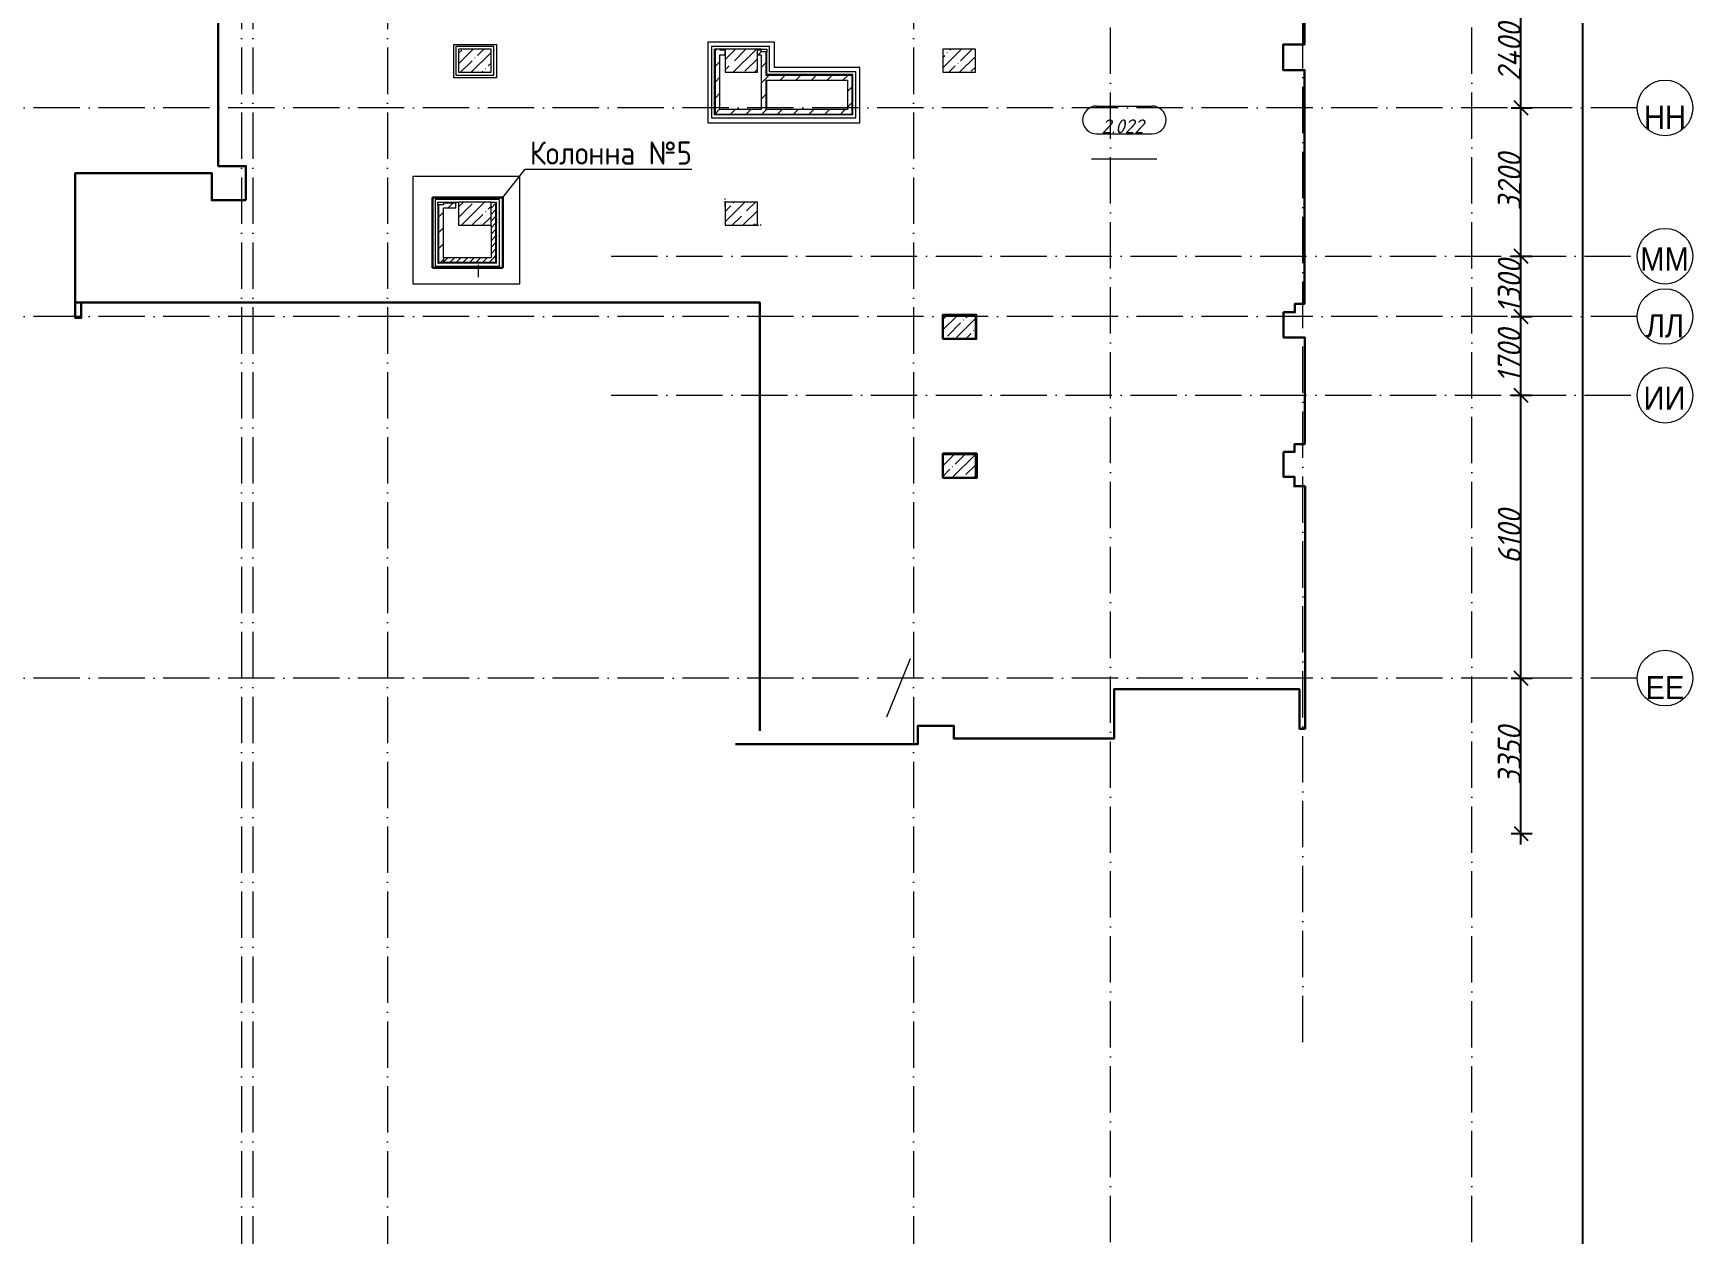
# Model space of a CAD drawing. Header units: millimetres. Extents: x 209 to 1046824, y -248937 to 510758.
# Drawn here: x 97781 to 133590, y 377586 to 403481 of the extents above; entities that cross this region are included whole.
import ezdxf

# ---------------------------------------------------------------- set-up
doc = ezdxf.new("R2010")
doc.units = ezdxf.units.MM
doc.linetypes.add('50_200_ШТРИХ_1Т_ш5_п1_п1_', pattern=[1400, 1000, -200, 0, -200])
for name, color, linetype, lineweight in [('A-ANNO-DIMS', 7, 'Continuous', 9), ('A-WALL', 7, 'Continuous', 5), ('A-WALL-FNSH-1', 7, 'Continuous', 5), ('A-WALL-IDEN', 7, 'Continuous', 9), ('I-WALL', 7, 'Continuous', 5), ('S-COLS', 7, 'Continuous', 9), ('S-COLS-1', 7, 'Continuous', 5), ('основной', 250, 'Continuous', 15), ('осново', 7, 'Continuous', 30), ('Размеры', 7, 'Continuous', 15)]:
    doc.layers.add(name, color=color, linetype=linetype, lineweight=lineweight)
for name, color, linetype, lineweight, true_color in [('A-AREA-IDEN-1', 7, 'Continuous', 9, 0xaaaaaa), ('A-DETL-7', 7, 'Continuous', 20, 0x01a6fe), ('I-WALL-15', 7, 'Continuous', 5, 0x787878), ('Оси-1', 7, 'Continuous', 20, 0xaaaaaa), ('Оси-2', 7, 'Continuous', 9, 0xaaaaaa), ('Оси-3', 7, '50_200_ШТРИХ_1Т_ш5_п1_п1_', 9, 0xaaaaaa)]:
    doc.layers.add(name, color=color, linetype=linetype, lineweight=lineweight, true_color=true_color)
doc.styles.add('Arial', font='arial.ttf', dxfattribs={"width": 0.9, "height": 500})
doc.styles.add('ISOCPEUR_I', font='isocpeui.ttf', dxfattribs={"height": 300})
doc.styles.add('ISOCPEUR_I_1', font='isocpeui.ttf', dxfattribs={"width": 0.9, "height": 500})
doc.styles.add('СПДС', font='isocpeur.ttf', dxfattribs={"width": 0.9})
doc.dimstyles.new('ISO-2_5_0_9К_БОЛЬШОЙ', dxfattribs={"dimscale": 304.8, "dimtxt": 497.990588, "dimasz": 0.984252, "dimexe": 0.787402, "dimexo": 0, "dimgap": 0, "dimtad": 1, "dimdec": 0, "dimzin": 0, "dimdsep": 46, "dimtxsty": 'ISOCPEUR_I_1', "dimblk1": 'OBLIQUE', "dimblk2": 'OBLIQUE', "dimsah": 1, "dimcen": 0.09, "dimdle": 0.787402, "dimazin": 0, "dimtfac": 1, "dimtdec": 4, "dimtix": 1, "dimtmove": 0, "dimatfit": 3, "dimfxl": 1, "dimtvp": 1, "dimtolj": 1, "dimtzin": 0, "dimarcsym": 2})
pattern_1 = [(0, (24159.54, 332757.03), (406.4, 101.6), [6.706, -298.094, 6.706, -298.094, -1625.6]), (0, (24159.54, 332757.03), (406.4, 101.6), [-609.6, 6.706, -602.894, 6.706, -298.094, -711.2]), (0, (24159.54, 332757.03), (406.4, 101.6), [-1524, 6.706, -196.494, 6.706, -501.294]), (120, (24311.94, 332807.83), (-291.18818, 301.15272), [6.706, -298.094, 6.706, -298.094, -1625.6]), (120, (24311.94, 332807.83), (-291.18818, 301.15272), [-609.6, 6.706, -602.894, 6.706, -298.094, -711.2]), (120, (24311.94, 332807.83), (-291.18818, 301.15272), [-1524, 6.706, -196.494, 6.706, -501.294]), (240, (24362.74, 333011.03), (-115.21182, -402.75272), [6.706, -298.094, 6.706, -298.094, -1625.6]), (240, (24362.74, 333011.03), (-115.21182, -402.75272), [-609.6, 6.706, -602.894, 6.706, -298.094, -711.2]), (240, (24362.74, 333011.03), (-115.21182, -402.75272), [-1524, 6.706, -196.494, 6.706, -501.294])]
pattern_2 = [(45, (24159.54, 332757.03), (-70.71068, 70.71068), [])]
pattern_3 = [(45, (24159.54, 332757.03), (-169.70563, 169.70563), [])]

# ---------------------------------------------------------------- blocks, each defined once
blk = doc.blocks.new('BSC_Колонна _Прямоугольная - 500х700-V304-АИ_План этажа_Стены_2')
at = {"layer": 'S-COLS-1'}
h = blk.add_hatch(dxfattribs=at)
h.set_pattern_fill('FP_173', color=256, style=0, pattern_type=2)
h.set_pattern_definition([(315, (-64381.04, 93600), (228.0985, 228.0985), []), (315, (-64381.04, 93371.9), (228.0985, 228.0985), [403.225, -80.645, 6.706, -73.939])])
h.paths.add_polyline_path([(-250, 350), (-250, -350), (250, -350), (250, 350), (223, 350)])
for p, q in [((250, 350), (-250, 350)), ((-250, 350), (-250, -350)), ((250, -350), (250, 350)), ((-250, -350), (250, -350))]:
    blk.add_line(p, q, dxfattribs=at)
blk = doc.blocks.new('BSC_Колонна _Прямоугольная - 500х700-V305-АИ_План этажа_Стены_2')
at = {"layer": 'S-COLS-1'}
h = blk.add_hatch(dxfattribs=at)
h.set_pattern_fill('FP_174', color=256, style=0, pattern_type=2)
h.set_pattern_definition([(315, (-70131.04, 93600), (228.0985, 228.0985), []), (315, (-70131.04, 93371.9), (228.0985, 228.0985), [403.225, -80.645, 6.706, -73.939])])
h.paths.add_polyline_path([(-250, 350), (-250, -350), (250, -350), (250, 350), (168, 350)])
for p, q in [((250, 350), (-250, 350)), ((-250, 350), (-250, -350)), ((250, -350), (250, 350)), ((-250, -350), (250, -350))]:
    blk.add_line(p, q, dxfattribs=at)
blk = doc.blocks.new('BSC_Колонна _Прямоугольная - 500х700-V316-АИ_План этажа_Стены_2')
at = {"layer": 'S-COLS-1'}
h = blk.add_hatch(dxfattribs=at)
h.set_pattern_fill('FP_185', color=256, style=0, pattern_type=2)
h.set_pattern_definition([(315, (-61381.04, 93600), (228.0985, 228.0985), []), (315, (-61381.04, 93371.9), (228.0985, 228.0985), [403.225, -80.645, 6.706, -73.939])])
h.paths.add_polyline_path([(-250, 350), (-250, -350), (250, -350), (250, 350)])
for p, q in [((250, 350), (-250, 350)), ((-250, 350), (-250, -350)), ((250, -350), (250, 350)), ((-250, -350), (250, -350))]:
    blk.add_line(p, q, dxfattribs=at)
blk = doc.blocks.new('BSC_Колонна _Прямоугольная - 500х700-V357-АИ_План этажа_Стены_2')
at = {"layer": 'S-COLS-1'}
h = blk.add_hatch(dxfattribs=at)
h.set_pattern_fill('FP_216', color=256, style=0, pattern_type=2)
h.set_pattern_definition([(315, (-66830.7, 83150), (228.0985, 228.0985), []), (315, (-66830.7, 82921.9), (228.0985, 228.0985), [403.225, -80.645, 6.706, -73.939])])
h.paths.add_polyline_path([(-250, 350), (-250, -350), (250, -350), (250, 350)])
for p, q in [((250, 350), (-250, 350)), ((-250, 350), (-250, -350)), ((250, -350), (250, 350)), ((-250, -350), (250, -350))]:
    blk.add_line(p, q, dxfattribs=at)
blk = doc.blocks.new('BSC_Колонна _Прямоугольная - 500х700-V359-АИ_План этажа_Стены_2')
at = {"layer": 'S-COLS-1'}
h = blk.add_hatch(dxfattribs=at)
h.set_pattern_fill('FP_218', color=256, style=0, pattern_type=2)
h.set_pattern_definition([(315, (-70130.7, 83150), (228.0985, 228.0985), []), (315, (-70130.7, 82921.9), (228.0985, 228.0985), [403.225, -80.645, 6.706, -73.939])])
h.paths.add_polyline_path([(-250, 115), (-250, -350), (250, -350), (250, 350), (-250, 350)])
for p, q in [((250, 350), (-250, 350)), ((-250, 350), (-250, -350)), ((250, -350), (250, 350)), ((-250, -350), (250, -350))]:
    blk.add_line(p, q, dxfattribs=at)
blk = doc.blocks.new('BSC_Колонна _Прямоугольная - 500х700-V360-АИ_План этажа_Стены_2')
at = {"layer": 'S-COLS-1'}
h = blk.add_hatch(dxfattribs=at)
h.set_pattern_fill('FP_219', color=256, style=0, pattern_type=2)
h.set_pattern_definition([(315, (-70130.7, 88900), (228.0985, 228.0985), []), (315, (-70130.7, 88671.9), (228.0985, 228.0985), [403.225, -80.645, 6.706, -73.939])])
h.paths.add_polyline_path([(-250, 350), (-250, -350), (250, -350), (250, 350), (169, 350)])
for p, q in [((250, 350), (-250, 350)), ((-250, 350), (-250, -350)), ((250, -350), (250, 350)), ((-250, -350), (250, -350))]:
    blk.add_line(p, q, dxfattribs=at)
blk = doc.blocks.new('AAR_СКБ_Марка_помещения_1_5 ммп - Номер _ Площадь-27962135-АИ_План этажа_Стены_2')
at = {"layer": 'A-AREA-IDEN-1'}
for p, q in [((-2.99, 3), (3.01, 3)), ((-2.99, 0), (3.01, 0)), ((-3.53, -2.69), (3.53, -2.69))]:
    blk.add_line(p, q, dxfattribs=at)
for centre, start, end in [((-2.99, 1.5), 90, 270), ((3.01, 1.5), 270, 90)]:
    blk.add_arc(centre, 1.5, start, end, dxfattribs=at)
blk = doc.blocks.new('Ось сетки - Круг_Ø6_00__ISO-2_5_0_9K_-17386508-АИ_План этажа_Стены_3')
at = {"layer": 'Оси-1'}
blk.add_circle((0, 0), 3, dxfattribs=at)
blk = doc.blocks.new('_Oblique')
at = {"color": 0, "linetype": 'ByBlock', "lineweight": -2}
blk.add_line((-0.5, -0.5), (0.5, 0.5), dxfattribs=at)
blk = doc.blocks.new('*D1468')
at = {"layer": 'A-ANNO-DIMS', "color": 0, "lineweight": -2, "transparency": 16777216}
for p, q in [((131221, 332231), (131221, 420111)), ((131009, 419871), (131461, 419871)), ((131009, 332471), (131461, 332471))]:
    blk.add_line(p, q, dxfattribs=at)
at = {"layer": 'Defpoints', "color": 0, "lineweight": 30, "transparency": 16777216}
for p in [(131009, 419871), (131221, 419871), (131009, 332471)]:
    blk.add_point(p, dxfattribs=at)
at = {"layer": 'A-ANNO-DIMS', "color": 0, "lineweight": -2, "transparency": 16777216, "xscale": 300, "yscale": 300, "zscale": 300}
for p, rotation in [((131221, 419871), 90), ((131221, 332471), 270)]:
    blk.add_blockref('_Oblique', p, dxfattribs=dict(at, rotation=rotation))
at = {"layer": 'A-ANNO-DIMS', "color": 0, "transparency": 16777216, "insert": (130968, 376171), "char_height": 500, "width": 1942.16, "attachment_point": 5, "rotation": 90, "style": 'ISOCPEUR_I_1'}
blk.add_mtext('\\A1;87400', dxfattribs=at)
blk = doc.blocks.new('*D1469')
at = {"layer": 'A-ANNO-DIMS', "color": 0, "lineweight": -2, "transparency": 16777216}
for p, q in [((129883, 385981), (129883, 389811)), ((129671, 389571), (130123, 389571)), ((129671, 386221), (130123, 386221))]:
    blk.add_line(p, q, dxfattribs=at)
at = {"layer": 'Defpoints', "color": 0, "lineweight": 30, "transparency": 16777216}
for p in [(129671, 389571), (129883, 389571), (129671, 386221)]:
    blk.add_point(p, dxfattribs=at)
at = {"layer": 'A-ANNO-DIMS', "color": 0, "lineweight": -2, "transparency": 16777216, "xscale": 300, "yscale": 300, "zscale": 300}
for p, rotation in [((129883, 389571), 90), ((129883, 386221), 270)]:
    blk.add_blockref('_Oblique', p, dxfattribs=dict(at, rotation=rotation))
at = {"layer": 'A-ANNO-DIMS', "color": 0, "transparency": 16777216, "insert": (129633, 387896), "char_height": 500, "width": 1516.96, "attachment_point": 5, "rotation": 90, "style": 'ISOCPEUR_I_1'}
blk.add_mtext('\\A1;3350', dxfattribs=at)
blk = doc.blocks.new('*D1470')
at = {"layer": 'A-ANNO-DIMS', "color": 0, "lineweight": -2, "transparency": 16777216}
for p, q in [((129883, 389331), (129883, 395911)), ((129671, 395671), (130123, 395671)), ((129671, 389571), (130123, 389571))]:
    blk.add_line(p, q, dxfattribs=at)
at = {"layer": 'Defpoints', "color": 0, "lineweight": 30, "transparency": 16777216}
for p in [(129671, 395671), (129883, 395671), (129671, 389571)]:
    blk.add_point(p, dxfattribs=at)
at = {"layer": 'A-ANNO-DIMS', "color": 0, "lineweight": -2, "transparency": 16777216, "xscale": 300, "yscale": 300, "zscale": 300}
for p, rotation in [((129883, 395671), 90), ((129883, 389571), 270)]:
    blk.add_blockref('_Oblique', p, dxfattribs=dict(at, rotation=rotation))
at = {"layer": 'A-ANNO-DIMS', "color": 0, "transparency": 16777216, "insert": (129633, 392621), "char_height": 500, "width": 1402.04, "attachment_point": 5, "rotation": 90, "style": 'ISOCPEUR_I_1'}
blk.add_mtext('\\A1;6100', dxfattribs=at)
blk = doc.blocks.new('*D1471')
at = {"layer": 'A-ANNO-DIMS', "color": 0, "lineweight": -2, "transparency": 16777216}
for p, q in [((129883, 395431), (129883, 397611)), ((129671, 397371), (130123, 397371)), ((129671, 395671), (130123, 395671))]:
    blk.add_line(p, q, dxfattribs=at)
at = {"layer": 'Defpoints', "color": 0, "lineweight": 30, "transparency": 16777216}
for p in [(129671, 397371), (129883, 397371), (129671, 395671)]:
    blk.add_point(p, dxfattribs=at)
at = {"layer": 'A-ANNO-DIMS', "color": 0, "lineweight": -2, "transparency": 16777216, "xscale": 300, "yscale": 300, "zscale": 300}
for p, rotation in [((129883, 397371), 90), ((129883, 395671), 270)]:
    blk.add_blockref('_Oblique', p, dxfattribs=dict(at, rotation=rotation))
at = {"layer": 'A-ANNO-DIMS', "color": 0, "transparency": 16777216, "insert": (129630, 396521), "char_height": 500, "width": 1402.04, "attachment_point": 5, "rotation": 90, "style": 'ISOCPEUR_I_1'}
blk.add_mtext('\\A1;1700', dxfattribs=at)
blk = doc.blocks.new('*D1472')
at = {"layer": 'A-ANNO-DIMS', "color": 0, "lineweight": -2, "transparency": 16777216}
for p, q in [((129671, 398671), (130123, 398671)), ((129883, 397131), (129883, 398911)), ((129671, 397371), (130123, 397371))]:
    blk.add_line(p, q, dxfattribs=at)
at = {"layer": 'Defpoints', "color": 0, "lineweight": 30, "transparency": 16777216}
for p in [(129671, 398671), (129883, 398671), (129671, 397371)]:
    blk.add_point(p, dxfattribs=at)
at = {"layer": 'A-ANNO-DIMS', "color": 0, "lineweight": -2, "transparency": 16777216, "xscale": 300, "yscale": 300, "zscale": 300}
for p, rotation in [((129883, 398671), 90), ((129883, 397371), 270)]:
    blk.add_blockref('_Oblique', p, dxfattribs=dict(at, rotation=rotation))
at = {"layer": 'A-ANNO-DIMS', "color": 0, "transparency": 16777216, "insert": (129633, 398021), "char_height": 500, "width": 1402.04, "attachment_point": 5, "rotation": 90, "style": 'ISOCPEUR_I_1'}
blk.add_mtext('\\A1;1300', dxfattribs=at)
blk = doc.blocks.new('*D1473')
at = {"layer": 'A-ANNO-DIMS', "color": 0, "lineweight": -2, "transparency": 16777216}
for p, q in [((129671, 401871), (130123, 401871)), ((129883, 398431), (129883, 402111)), ((129671, 398671), (130123, 398671))]:
    blk.add_line(p, q, dxfattribs=at)
at = {"layer": 'Defpoints', "color": 0, "lineweight": 30, "transparency": 16777216}
for p in [(129671, 401871), (129883, 401871), (129671, 398671)]:
    blk.add_point(p, dxfattribs=at)
at = {"layer": 'A-ANNO-DIMS', "color": 0, "lineweight": -2, "transparency": 16777216, "xscale": 300, "yscale": 300, "zscale": 300}
for p, rotation in [((129883, 401871), 90), ((129883, 398671), 270)]:
    blk.add_blockref('_Oblique', p, dxfattribs=dict(at, rotation=rotation))
at = {"layer": 'A-ANNO-DIMS', "color": 0, "transparency": 16777216, "insert": (129633, 400271), "char_height": 500, "width": 1516.96, "attachment_point": 5, "rotation": 90, "style": 'ISOCPEUR_I_1'}
blk.add_mtext('\\A1;3200', dxfattribs=at)
blk = doc.blocks.new('*D1474')
at = {"layer": 'A-ANNO-DIMS', "color": 0, "lineweight": -2, "transparency": 16777216}
for p, q in [((129883, 401631), (129883, 404511)), ((129671, 404271), (130123, 404271)), ((129671, 401871), (130123, 401871))]:
    blk.add_line(p, q, dxfattribs=at)
at = {"layer": 'Defpoints', "color": 0, "lineweight": 30, "transparency": 16777216}
for p in [(129671, 404271), (129883, 404271), (129671, 401871)]:
    blk.add_point(p, dxfattribs=at)
at = {"layer": 'A-ANNO-DIMS', "color": 0, "lineweight": -2, "transparency": 16777216, "xscale": 300, "yscale": 300, "zscale": 300}
for p, rotation in [((129883, 404271), 90), ((129883, 401871), 270)]:
    blk.add_blockref('_Oblique', p, dxfattribs=dict(at, rotation=rotation))
at = {"layer": 'A-ANNO-DIMS', "color": 0, "transparency": 16777216, "insert": (129633, 403071), "char_height": 500, "width": 1562.92, "attachment_point": 5, "rotation": 90, "style": 'ISOCPEUR_I_1'}
blk.add_mtext('\\A1;2400', dxfattribs=at)

msp = doc.modelspace()

# ---------------------------------------------------------------- hatches: boundary and pattern name
at = {"layer": 'I-WALL'}
h = msp.add_hatch(dxfattribs=at)
h.set_pattern_fill('FP_5', color=256, style=0, pattern_type=2)
h.set_pattern_definition(pattern_3)
h.paths.add_polyline_path([(112599.5, 401737.7), (112599.5, 403137.7), (112499.5, 403137.7), (112499.5, 401737.7)])
h = msp.add_hatch(dxfattribs=at)
h.set_pattern_fill('FP_5', color=256, style=0, pattern_type=2)
h.set_pattern_definition(pattern_3)
h.paths.add_polyline_path([(112599.5, 403017.7), (112708.5, 403017.7), (112708.5, 403117.7), (112599.5, 403117.7), (112599.5, 403056.4)])
h = msp.add_hatch(dxfattribs=at)
h.set_pattern_fill('FP_5', color=256, style=0, pattern_type=2)
h.set_pattern_definition(pattern_3)
h.paths.add_polyline_path([(113489.5, 403017.7), (113489.5, 403117.7), (113409.5, 403117.7), (113409.5, 403017.7)])
h = msp.add_hatch(dxfattribs=at)
h.set_pattern_fill('FP_5', color=256, style=0, pattern_type=2)
h.set_pattern_definition(pattern_3)
h.paths.add_polyline_path([(113589.5, 401737.7), (113589.5, 403077.7), (113489.5, 403077.7), (113489.5, 401737.7)])
h = msp.add_hatch(dxfattribs=at)
h.set_pattern_fill('FP_5', color=256, style=0, pattern_type=2)
h.set_pattern_definition(pattern_3)
h.paths.add_polyline_path([(115349.5, 402468.1), (115349.5, 402568.1), (113589.5, 402568.1), (113589.5, 402468.1), (113897.7, 402468.1)])
h = msp.add_hatch(dxfattribs=at)
h.set_pattern_fill('FP_5', color=256, style=0, pattern_type=2)
h.set_pattern_definition(pattern_3)
h.paths.add_polyline_path([(115449.5, 401837.7), (115449.5, 402568.1), (115349.5, 402568.1), (115349.5, 401837.7)])
h = msp.add_hatch(dxfattribs=at)
h.set_pattern_fill('FP_5', color=256, style=0, pattern_type=2)
h.set_pattern_definition(pattern_3)
h.paths.add_polyline_path([(113489.5, 401737.7), (113489.5, 401837.7), (112599.5, 401837.7), (112599.5, 401737.7), (113059.7, 401737.7)])
h = msp.add_hatch(dxfattribs=at)
h.set_pattern_fill('FP_5', color=256, style=0, pattern_type=2)
h.set_pattern_definition(pattern_3)
h.paths.add_polyline_path([(115449.5, 401737.7), (115449.5, 401837.7), (113589.5, 401837.7), (113589.5, 401737.7), (113897.7, 401737.7)])
h = msp.add_hatch(dxfattribs=at)
h.set_pattern_fill('FP_5', color=256, style=0, pattern_type=2)
h.set_pattern_definition(pattern_3)
h.paths.add_polyline_path([(106534.5, 398537.7), (106634.5, 398537.7), (106634.5, 399777.7), (106534.5, 399777.7)])
h = msp.add_hatch(dxfattribs=at)
h.set_pattern_fill('FP_5', color=256, style=0, pattern_type=2)
h.set_pattern_definition(pattern_3)
h.paths.add_polyline_path([(106634.5, 399717.7), (106899.5, 399717.7), (106899.5, 399817.7), (106634.5, 399817.7), (106634.5, 399777.7)])
h = msp.add_hatch(dxfattribs=at)
h.set_pattern_fill('FP_4', color=256, style=0, pattern_type=2)
h.set_pattern_definition(pattern_2)
h.paths.add_polyline_path([(107759.5, 398637.7), (107759.5, 399837.7), (107659.5, 399837.7), (107659.5, 398637.7)])
h = msp.add_hatch(dxfattribs=at)
h.set_pattern_fill('FP_4', color=256, style=0, pattern_type=2)
h.set_pattern_definition(pattern_2)
h.paths.add_polyline_path([(106634.5, 398537.7), (107759.5, 398537.7), (107759.5, 398637.7), (106634.5, 398637.7)])
at = {"layer": 'I-WALL-15'}
h = msp.add_hatch(dxfattribs=at)
h.set_pattern_fill('FP_3', color=256, style=0, pattern_type=2)
h.set_pattern_definition(pattern_1)
h.paths.add_polyline_path([(112499.5, 401717.7), (112499.5, 403137.7), (112479.5, 403137.7), (112479.5, 401717.7)])
h = msp.add_hatch(dxfattribs=at)
h.set_pattern_fill('FP_3', color=256, style=0, pattern_type=2)
h.set_pattern_definition(pattern_1)
h.paths.add_polyline_path([(112708.5, 403117.7), (112708.5, 403137.7), (112599.5, 403137.7), (112599.5, 403117.7)])
h = msp.add_hatch(dxfattribs=at)
h.set_pattern_fill('FP_3', color=256, style=0, pattern_type=2)
h.set_pattern_definition(pattern_1)
h.paths.add_polyline_path([(113489.5, 403117.7), (113489.5, 403137.7), (113409.5, 403137.7), (113409.5, 403117.7)])
h = msp.add_hatch(dxfattribs=at)
h.set_pattern_fill('FP_3', color=256, style=0, pattern_type=2)
h.set_pattern_definition(pattern_1)
h.paths.add_polyline_path([(113609.5, 401717.7), (113609.5, 401737.7), (113589.5, 401737.7), (113589.5, 401717.7)])
h.paths.add_polyline_path([(113609.5, 401837.7), (113609.5, 402468.1), (113589.5, 402468.1), (113589.5, 401837.7)])
h.paths.add_polyline_path([(113609.5, 402568.1), (113609.5, 403077.7), (113589.5, 403077.7), (113589.5, 402568.1)])
h = msp.add_hatch(dxfattribs=at)
h.set_pattern_fill('FP_3', color=256, style=0, pattern_type=2)
h.set_pattern_definition(pattern_1)
h.paths.add_polyline_path([(113609.5, 402568.1), (115449.5, 402568.1), (115449.5, 402588.1), (113609.5, 402588.1)])
h = msp.add_hatch(dxfattribs=at)
h.set_pattern_fill('FP_3', color=256, style=0, pattern_type=2)
h.set_pattern_definition(pattern_1)
h.paths.add_polyline_path([(115449.5, 401737.7), (115469.5, 401737.7), (115469.5, 402588.1), (115449.5, 402588.1), (115449.5, 401837.7)])
h = msp.add_hatch(dxfattribs=at)
h.set_pattern_fill('FP_3', color=256, style=0, pattern_type=2)
h.set_pattern_definition(pattern_1)
h.paths.add_polyline_path([(113589.5, 401717.7), (113589.5, 401737.7), (112499.5, 401737.7), (112499.5, 401717.7), (113489.5, 401717.7)])
h = msp.add_hatch(dxfattribs=at)
h.set_pattern_fill('FP_3', color=256, style=0, pattern_type=2)
h.set_pattern_definition(pattern_1)
h.paths.add_polyline_path([(115469.5, 401717.7), (115469.5, 401737.7), (113609.5, 401737.7), (113609.5, 401717.7), (113897.7, 401717.7)])
h = msp.add_hatch(dxfattribs=at)
h.set_pattern_fill('FP_3', color=256, style=0, pattern_type=2)
h.set_pattern_definition(pattern_1)
h.paths.add_polyline_path([(106534.5, 398517.7), (106534.5, 399777.7), (106514.5, 399777.7), (106514.5, 398517.7)])
h = msp.add_hatch(dxfattribs=at)
h.set_pattern_fill('FP_3', color=256, style=0, pattern_type=2)
h.set_pattern_definition(pattern_1)
h.paths.add_polyline_path([(106899.5, 399817.7), (106899.5, 399837.7), (106634.5, 399837.7), (106634.5, 399817.7)])
h = msp.add_hatch(dxfattribs=at)
h.set_pattern_fill('FP_3', color=256, style=0, pattern_type=2)
h.set_pattern_definition(pattern_1)
h.paths.add_polyline_path([(107759.5, 398537.7), (107779.5, 398537.7), (107779.5, 399837.7), (107759.5, 399837.7), (107759.5, 398637.7)])
h = msp.add_hatch(dxfattribs=at)
h.set_pattern_fill('FP_3', color=256, style=0, pattern_type=2)
h.set_pattern_definition(pattern_1)
h.paths.add_polyline_path([(106634.5, 398517.7), (107779.5, 398517.7), (107779.5, 398537.7), (106534.5, 398537.7), (106534.5, 398517.7)])
at = {"layer": 'S-COLS-1'}
h = msp.add_hatch(dxfattribs=at)
h.set_pattern_fill('FP_1', color=256, style=0, pattern_type=2)
h.set_pattern_definition([(45, (24159.54, 332757.03), (-228.0985, 228.0985), []), (45, (24387.64, 332757.03), (-228.0985, 228.0985), [403.225, -80.645, 6.706, -73.939])])
h.paths.add_polyline_path([(112709.5, 399337.7), (113409.5, 399337.7), (113409.5, 399837.7), (112709.5, 399837.7)])

# ---------------------------------------------------------------- linework, layer by layer
at = {"lineweight": 30}
for points in [[(107616.4, 411580), (107746.4, 411580), (107746.4, 411055), (107733.4, 411055), (107603.4, 411055), (107603.4, 409229), (107733.4, 409229), (107733.4, 408704), (107603.4, 408704), (107603.4, 405744), (101774.4, 405744), (101774.4, 400614), (102370.4, 400614), (102370.4, 399879)], [(124761.2, 394449.1), (124996.2, 394449.1), (124996.2, 394619.1), (125216.2, 394619.1), (125216.2, 396919.1), (124760.2, 396919.1), (124760.2, 397464.1), (125005.2, 397464.1), (125005.2, 397644.1), (125215.2, 397644.1), (125215.2, 402684.1), (124750.2, 402684.1), (124750.2, 403234.1), (125210.2, 403234.1), (125210.2, 405974.1)], [(102370.4, 399879), (101633.4, 399879), (101633.4, 400464), (98689.4, 400464), (98689.4, 397671), (100210.7, 397671)], [(98689.4, 397671), (98689.4, 397341), (98819.4, 397341), (98819.4, 397671)], [(98689.4, 397671), (113462.4, 397671), (113462.4, 388436)], [(124998.2, 393709.1), (124998.2, 393909.1), (124761.2, 393909.1), (124761.2, 394449.1)], [(125223.2, 393709.1), (124998.2, 393709.1)], [(125223.2, 393709.1), (124998.2, 393709.1), (124998.2, 393687.1)], [(125223.2, 393709.1), (125223.2, 388759.1)], [(112935.2, 388145.1), (116867.2, 388145.1), (116867.2, 388545.1), (117642.2, 388545.1), (117642.2, 388267.1), (121103.2, 388267.1), (121103.2, 389329.1), (125103.2, 389329.1), (125103.2, 388479.1), (125223.2, 388479.1), (125223.2, 388759.1), (125223.2, 388759.1)]]:
    msp.add_lwpolyline(points, dxfattribs=at)
for points in [[(117409.5, 396888.1), (118129.5, 396888.1), (118129.5, 397408.1), (117409.5, 397408.1)], [(117409.5, 393888.1), (118139.5, 393888.1), (118139.5, 394413.1), (117409.5, 394413.1)]]:
    msp.add_lwpolyline(points, close=True, dxfattribs=at)
at = {"layer": 'A-DETL-7'}
for p, q in [((106856, 403237.1), (107776, 403237.1)), ((106856, 402517.1), (106856, 403237.1)), ((107776, 403237.1), (107776, 402517.1)), ((112335.7, 403291.2), (112335.7, 401551.2)), ((113775.7, 403291.2), (112335.7, 403291.2)), ((113775.7, 402738.1), (113775.7, 403291.2)), ((107776, 402517.1), (106856, 402517.1)), ((115615.7, 402738.1), (113775.7, 402738.1)), ((115615.7, 401551.2), (115615.7, 402738.1)), ((112335.7, 401551.2), (115615.7, 401551.2))]:
    msp.add_line(p, q, dxfattribs=at)
at = {"layer": 'A-DETL-7', "color": 1, "lineweight": 30}
for p, q in [((106394.6, 399937.7), (107914.6, 399937.7)), ((106394.6, 398417.7), (106394.6, 399937.7)), ((107914.6, 399937.7), (107914.6, 398417.7)), ((107914.6, 398417.7), (106394.6, 398417.7))]:
    msp.add_line(p, q, dxfattribs=at)
at = {"layer": 'A-WALL'}
for p, q in [((106899.5, 403197.7), (106899.5, 402577.7)), ((107719.5, 403197.7), (106899.5, 403197.7)), ((107719.5, 402577.7), (107719.5, 403197.7)), ((112419.5, 403197.7), (112419.5, 401657.7)), ((113669.5, 403197.7), (112419.5, 403197.7)), ((112479.5, 401717.7), (112479.5, 403137.7)), ((112499.5, 401737.7), (112499.5, 403137.7)), ((112599.5, 403137.7), (112599.5, 403117.7)), ((112708.5, 403117.7), (112599.5, 403117.7)), ((112708.5, 403137.7), (112709.5, 403137.7)), ((113489.5, 403117.7), (113409.5, 403117.7)), ((113489.5, 403137.7), (113609.5, 403137.7)), ((113589.5, 403077.7), (113589.5, 402568.1)), ((113609.5, 403137.7), (113609.5, 403077.7)), ((113669.5, 402648.1), (113669.5, 403197.7)), ((106899.5, 402577.7), (107719.5, 402577.7)), ((115449.5, 402568.1), (113589.5, 402568.1)), ((115529.5, 402648.1), (113669.5, 402648.1)), ((115449.5, 401737.7), (115449.5, 402568.1)), ((115529.5, 401657.7), (115529.5, 402648.1)), ((113589.5, 402468.1), (113589.5, 401837.7)), ((113589.5, 402468.1), (113609.5, 402468.1)), ((113589.5, 401837.7), (113609.5, 401837.7)), ((112419.5, 401657.7), (115529.5, 401657.7)), ((115469.5, 401717.7), (112479.5, 401717.7)), ((112499.5, 401737.7), (115449.5, 401737.7)), ((106454.5, 399897.7), (106454.5, 398457.7)), ((107839.5, 399897.7), (106454.5, 399897.7)), ((106514.5, 399777.7), (106514.5, 399837.7)), ((106514.5, 399837.7), (106959.5, 399837.7)), ((106534.5, 398537.7), (106534.5, 399777.7)), ((106899.5, 399817.7), (106634.5, 399817.7)), ((107659.5, 399837.7), (107779.5, 399837.7)), ((107759.5, 399837.7), (107759.5, 398537.7)), ((107779.5, 398517.7), (107779.5, 399837.7)), ((107839.5, 398457.7), (107839.5, 399897.7)), ((112709.5, 399897.7), (112709.5, 399917.7)), ((112709.5, 399857.7), (112709.5, 399837.7)), ((113409.5, 399337.7), (113429.5, 399337.7)), ((113489.5, 399337.7), (113469.5, 399337.7)), ((106634.5, 398637.7), (106634.5, 398537.7)), ((106454.5, 398457.7), (107839.5, 398457.7)), ((107759.5, 398537.7), (106534.5, 398537.7)), ((107779.5, 398517.7), (106534.5, 398517.7))]:
    msp.add_line(p, q, dxfattribs=at)
at = {"layer": 'A-WALL-FNSH-1'}
for p, q in [((112708.5, 403137.7), (112479.5, 403137.7)), ((112599.5, 401837.7), (112599.5, 403017.7)), ((112599.5, 403017.7), (112708.5, 403017.7)), ((112708.5, 403017.7), (112708.5, 403137.7)), ((113489.5, 403137.7), (113409.5, 403137.7)), ((113409.5, 403017.7), (113489.5, 403017.7)), ((113489.5, 403077.7), (113489.5, 403137.7)), ((113609.5, 403077.7), (113489.5, 403077.7)), ((113489.5, 403017.7), (113489.5, 401837.7)), ((113609.5, 402588.1), (113609.5, 403077.7)), ((115469.5, 402588.1), (113609.5, 402588.1)), ((115469.5, 401717.7), (115469.5, 402588.1)), ((113609.5, 401837.7), (113609.5, 402468.1)), ((113609.5, 402468.1), (115349.5, 402468.1)), ((115349.5, 402468.1), (115349.5, 401837.7)), ((113489.5, 401837.7), (112599.5, 401837.7)), ((115349.5, 401837.7), (113609.5, 401837.7)), ((106514.5, 399777.7), (106514.5, 398517.7)), ((106634.5, 399777.7), (106514.5, 399777.7)), ((106634.5, 399837.7), (106634.5, 399777.7)), ((106634.5, 398637.7), (106634.5, 399717.7)), ((106634.5, 399717.7), (106899.5, 399717.7)), ((106899.5, 399717.7), (106899.5, 399837.7)), ((112709.5, 399857.7), (112709.5, 399857.7)), ((112709.5, 399737.7), (112709.5, 399857.7)), ((107659.5, 399337.7), (107659.5, 398637.7)), ((113409.5, 399337.7), (113309.5, 399337.7)), ((107659.5, 398637.7), (106634.5, 398637.7)), ((106514.5, 398517.7), (106534.5, 398517.7))]:
    msp.add_line(p, q, dxfattribs=at)
at = {"layer": 'A-WALL-IDEN'}
msp.add_line((107382, 398487.7), (107382, 398221.6), dxfattribs=at)
at = {"layer": 'S-COLS-1'}
for p, q in [((113409.5, 399837.7), (112709.5, 399837.7)), ((112709.5, 399837.7), (112709.5, 399337.7)), ((113409.5, 399337.7), (113409.5, 399837.7)), ((112709.5, 399337.7), (113409.5, 399337.7))]:
    msp.add_line(p, q, dxfattribs=at)
at = {"layer": 'Оси-3'}
for p, q in [((102272.4, 425570.9), (102272.4, 345621)), ((102522.4, 425570.9), (102522.4, 345621)), ((105422.4, 425570.9), (105422.4, 343621)), ((116772.4, 425570.9), (116772.4, 328400.2)), ((121022.4, 328400.2), (121022.4, 425570.9)), ((125172.4, 381721), (125172.4, 425570.9)), ((128822.4, 328400.2), (128822.4, 425570.9)), ((132390.4, 401871), (22405.1, 401871)), ((110253.7, 398671), (132390.4, 398671)), ((132390.4, 397371), (22405.1, 397371)), ((110253.7, 395671), (132390.4, 395671)), ((132390.4, 389571), (22405.1, 389571))]:
    msp.add_line(p, q, dxfattribs=at)
at = {"layer": 'основной', "lineweight": 15}
msp.add_lwpolyline([(107914.6, 399937.7), (108392.7, 400546.6), (111992.7, 400546.6)], dxfattribs=at)
at = {"layer": 'Размеры'}
msp.add_lwpolyline([(105973.6, 398076.5), (108284.4, 398076.5), (108284.4, 400387.3), (105973.6, 400387.3)], close=True, dxfattribs=at)
msp.add_lwpolyline([(116197.5, 388737.2), (116711.1, 389995.7)], dxfattribs=at)

# ---------------------------------------------------------------- block references
at = {"layer": 'A-AREA-IDEN-1', "xscale": 199.9999999999999, "yscale": 199.9999999999999, "zscale": 199.9999999999999}
msp.add_blockref('AAR_СКБ_Марка_помещения_1_5 ммп - Номер _ Площадь-27962135-АИ_План этажа_Стены_2', (121322.6, 401310.6), dxfattribs=at)
at = {"layer": 'S-COLS', "rotation": 89.9999999999999}
for name, p in [('BSC_Колонна _Прямоугольная - 500х700-V359-АИ_План этажа_Стены_2', (107309.5, 402887.7)), ('BSC_Колонна _Прямоугольная - 500х700-V360-АИ_План этажа_Стены_2', (113059.5, 402887.7)), ('BSC_Колонна _Прямоугольная - 500х700-V305-АИ_План этажа_Стены_2', (117759.5, 402888.1)), ('BSC_Колонна _Прямоугольная - 500х700-V357-АИ_План этажа_Стены_2', (107309.5, 399587.7)), ('BSC_Колонна _Прямоугольная - 500х700-V304-АИ_План этажа_Стены_2', (117759.5, 397138.1)), ('BSC_Колонна _Прямоугольная - 500х700-V316-АИ_План этажа_Стены_2', (117759.5, 394138.1))]:
    msp.add_blockref(name, p, dxfattribs=at)
at = {"layer": 'Оси-1', "xscale": 199.9999999999999, "yscale": 199.9999999999999, "zscale": 199.9999999999999}
for p, rotation in [((132990.4, 401871), 89.9999999999998), ((132990.4, 398671), 269.9999999999995), ((132990.4, 397371), 89.9999999999998), ((132990.4, 395671), 269.9999999999995), ((132990.4, 389571), 89.9999999999998)]:
    msp.add_blockref('Ось сетки - Круг_Ø6_00__ISO-2_5_0_9K_-17386508-АИ_План этажа_Стены_3', p, dxfattribs=dict(at, rotation=rotation))

# ---------------------------------------------------------------- texts
at = {"layer": 'A-AREA-IDEN-1', "insert": (121287.9, 401322.9), "char_height": 300, "width": 952, "attachment_point": 8, "line_spacing_factor": 1.139951, "style": 'ISOCPEUR_I'}
msp.add_mtext('\\pxqc,t8.46667,16.93333,25.4,33.86667,42.33333,50.8,59.26667,67.73333,76.2,84.66667,93.13333,101.6,110.06667,118.53333,127,135.46667,143.93333,152.4,160.86667,169.33333,177.8,186.26667,194.73333,203.2,211.66667,220.13333,228.6,237.06667,245.53333,254,262.46667,270.93333;{2.022}', dxfattribs=at)
at = {"layer": 'Оси-2', "char_height": 500, "attachment_point": 5, "line_spacing_factor": 0.936439, "style": 'Arial'}
for s, insert, width in [('\\pxqc,t4.572,9.144,13.716,18.288,22.86,27.432,32.004,36.576,41.148,45.72,50.292,54.864,59.436,64.008,68.58,73.152,77.724,82.296,86.868,91.44,96.012,100.584,105.156,109.728,114.3,118.872,123.444,128.016,132.588,137.16,141.732,146.304;{НН}', (132990.2, 401668.1), 916.2), ('\\pxqc,t4.572,9.144,13.716,18.288,22.86,27.432,32.004,36.576,41.148,45.72,50.292,54.864,59.436,64.008,68.58,73.152,77.724,82.296,86.868,91.44,96.012,100.584,105.156,109.728,114.3,118.872,123.444,128.016,132.588,137.16,141.732,146.304;{ММ}', (132978.9, 398609.2), 1036.8), ('\\pxqc,t4.572,9.144,13.716,18.288,22.86,27.432,32.004,36.576,41.148,45.72,50.292,54.864,59.436,64.008,68.58,73.152,77.724,82.296,86.868,91.44,96.012,100.584,105.156,109.728,114.3,118.872,123.444,128.016,132.588,137.16,141.732,146.304;{ЛЛ}', (132989.3, 397168.1), 846), ('\\pxqc,t4.572,9.144,13.716,18.288,22.86,27.432,32.004,36.576,41.148,45.72,50.292,54.864,59.436,64.008,68.58,73.152,77.724,82.296,86.868,91.44,96.012,100.584,105.156,109.728,114.3,118.872,123.444,128.016,132.588,137.16,141.732,146.304;{ИИ}', (132979.8, 395609.2), 916.2), ('\\pxqc,t4.572,9.144,13.716,18.288,22.86,27.432,32.004,36.576,41.148,45.72,50.292,54.864,59.436,64.008,68.58,73.152,77.724,82.296,86.868,91.44,96.012,100.584,105.156,109.728,114.3,118.872,123.444,128.016,132.588,137.16,141.732,146.304;{ЕЕ}', (132989.3, 389368.1), 846)]:
    msp.add_mtext(s, dxfattribs=dict(at, insert=insert, width=width))
at = {"layer": 'осново', "insert": (108496.1, 401146.6), "char_height": 500, "attachment_point": 1, "style": 'СПДС'}
msp.add_mtext_dynamic_manual_height_columns('Колонна №5', width=3618.872, gutter_width=1678.4, heights=[0], dxfattribs=at)

# ---------------------------------------------------------------- dimensions: what is measured, and where the dimension line sits
at = {"layer": 'A-ANNO-DIMS'}
for base, p1, p2, override, picture, middle in [((131221.4, 419871), (131009.2, 332471), (131009.2, 419871), {"dimpost": '<>', "dimfxl": 87400}, '*D1468', (130968.1, 376171)), ((129882.9, 404271), (129670.7, 401871), (129670.7, 404271), {"dimpost": '<>', "dimfxl": 2400}, '*D1474', (129632.9, 403071)), ((129882.9, 401871), (129670.7, 398671), (129670.7, 401871), {"dimpost": '<>', "dimfxl": 3200}, '*D1473', (129632.9, 400271)), ((129882.9, 398671), (129670.7, 397371), (129670.7, 398671), {"dimpost": '<>', "dimfxl": 1300}, '*D1472', (129632.9, 398021)), ((129882.9, 397371), (129670.7, 395671), (129670.7, 397371), {"dimpost": '<>', "dimfxl": 1700}, '*D1471', (129629.7, 396521)), ((129882.9, 395671), (129670.7, 389571), (129670.7, 395671), {"dimpost": '<>', "dimfxl": 6100}, '*D1470', (129632.9, 392621)), ((129882.9, 389571), (129670.7, 386221), (129670.7, 389571), {"dimpost": '<>', "dimfxl": 3350}, '*D1469', (129632.9, 387896))]:
    dim = msp.add_linear_dim(base=base, p1=p1, p2=p2, angle=90, dimstyle='ISO-2_5_0_9К_БОЛЬШОЙ', override=override, dxfattribs=at)
    dim.commit()
    dim.dimension.update_dxf_attribs({"geometry": picture, "text_midpoint": middle})

doc.saveas('drawing.dxf')
